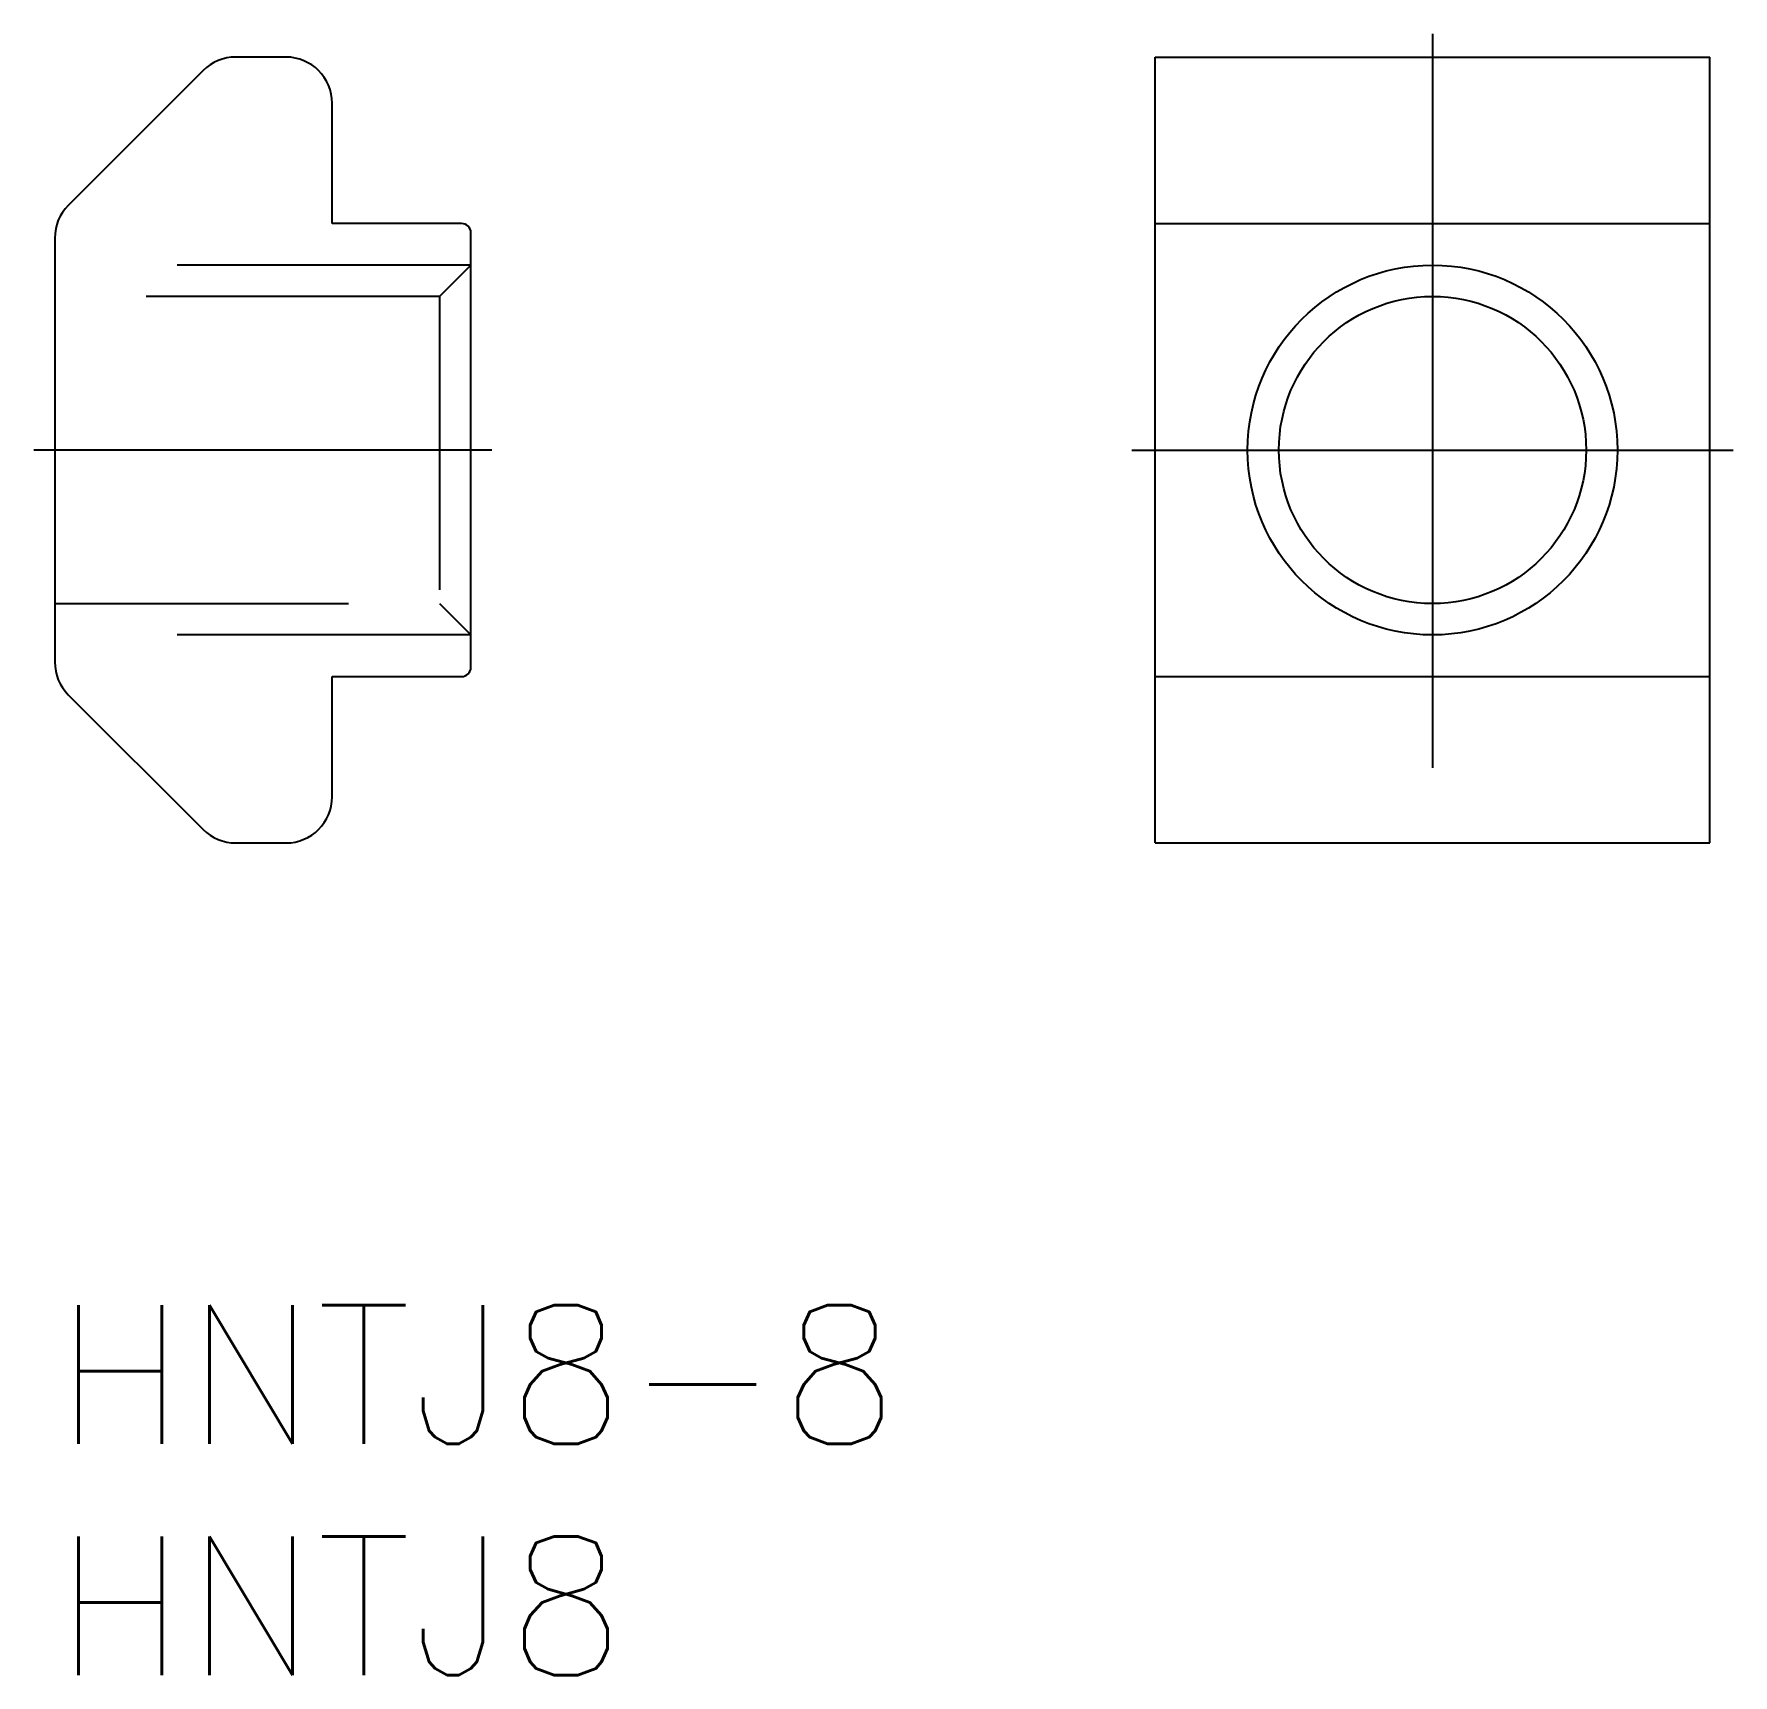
# Model space of a CAD drawing. Extents: x -0.5 to 36.3, y -8 to 27.5.
import ezdxf

# ---------------------------------------------------------------- set-up
doc = ezdxf.new("R2010")
doc.units = 0
doc.header["$LTSCALE"] = 0.5
doc.linetypes.add('CENTER', pattern=[50.8, 31.75, -6.35, 6.35, -6.35])
doc.linetypes.add('DASHED', pattern=[19.05, 12.7, -6.35])
for name, color, linetype in [('MSM_CENTER', 1, 'CENTER'), ('MSM_CONTINUOUS', 7, 'CONTINUOUS'), ('MSM_DASHED', 4, 'DASHED'), ('MSM_NARROW', 5, 'CONTINUOUS'), ('MSM_PART_NUMBER', 7, 'CONTINUOUS')]:
    doc.layers.add(name, color=color, linetype=linetype)
doc.styles.get("Standard").update_dxf_attribs({"font": 'txt.shx', "height": 3, "bigfont": 'bigfont.shx'})

msp = doc.modelspace()

# ---------------------------------------------------------------- linework, layer by layer
at = {"layer": 'MSM_CENTER'}
for p, q in [((29.8, 27.5), (29.8, 9.5)), ((9.45, 18.5), (-0.45, 18.5)), ((23.3, 18.5), (36.3, 18.5))]:
    msp.add_line(p, q, dxfattribs=at)
at = {"layer": 'MSM_CONTINUOUS'}
for p, q in [((5, 27), (3.914, 27)), ((23.8, 27), (35.8, 27)), ((23.8, 10), (23.8, 27)), ((35.8, 10), (35.8, 27)), ((3.207, 26.707), (0.293, 23.793)), ((6, 23.4), (6, 26)), ((8.8, 23.4), (6, 23.4)), ((9, 13.8), (9, 23.2)), ((23.8, 23.4), (35.8, 23.4)), ((0, 23.086), (0, 13.914)), ((6, 11), (6, 13.6)), ((6, 13.6), (8.8, 13.6)), ((23.8, 13.6), (35.8, 13.6)), ((0.293, 13.207), (3.207, 10.293)), ((3.914, 10), (5, 10)), ((23.8, 10), (35.8, 10))]:
    msp.add_line(p, q, dxfattribs=at)
msp.add_circle((29.8, 18.5), 3.323, dxfattribs=at)
for centre, radius, start, end in [((3.914, 26), 1, 90, 135), ((5, 26), 1, 0, 90), ((1, 23.086), 1, 135, 180), ((8.8, 23.2), 0.2, 0, 90), ((1, 13.914), 1, 180, 225), ((8.8, 13.8), 0.2, 270, 0), ((5, 11), 1, 270, 0), ((3.914, 11), 1, 225, 270)]:
    msp.add_arc(centre, radius, start, end, dxfattribs=at)
at = {"layer": 'MSM_DASHED'}
for p, q in [((9, 22.5), (0, 22.5)), ((9, 22.5), (8.323, 21.824)), ((8.323, 21.824), (0, 21.824)), ((8.323, 21.824), (8.323, 15.177)), ((0, 15.177), (8.323, 15.177)), ((8.323, 15.177), (9, 14.5)), ((9, 14.5), (0, 14.5))]:
    msp.add_line(p, q, dxfattribs=at)
at = {"layer": 'MSM_NARROW'}
msp.add_circle((29.8, 18.5), 4, dxfattribs=at)

# ---------------------------------------------------------------- texts
at = {"layer": 'MSM_PART_NUMBER'}
for s, p in [('HNTJ8-8', (0, -3)), ('HNTJ8', (0, -8))]:
    msp.add_text(s, height=3, dxfattribs=at).set_placement(p)

doc.saveas('drawing.dxf')
